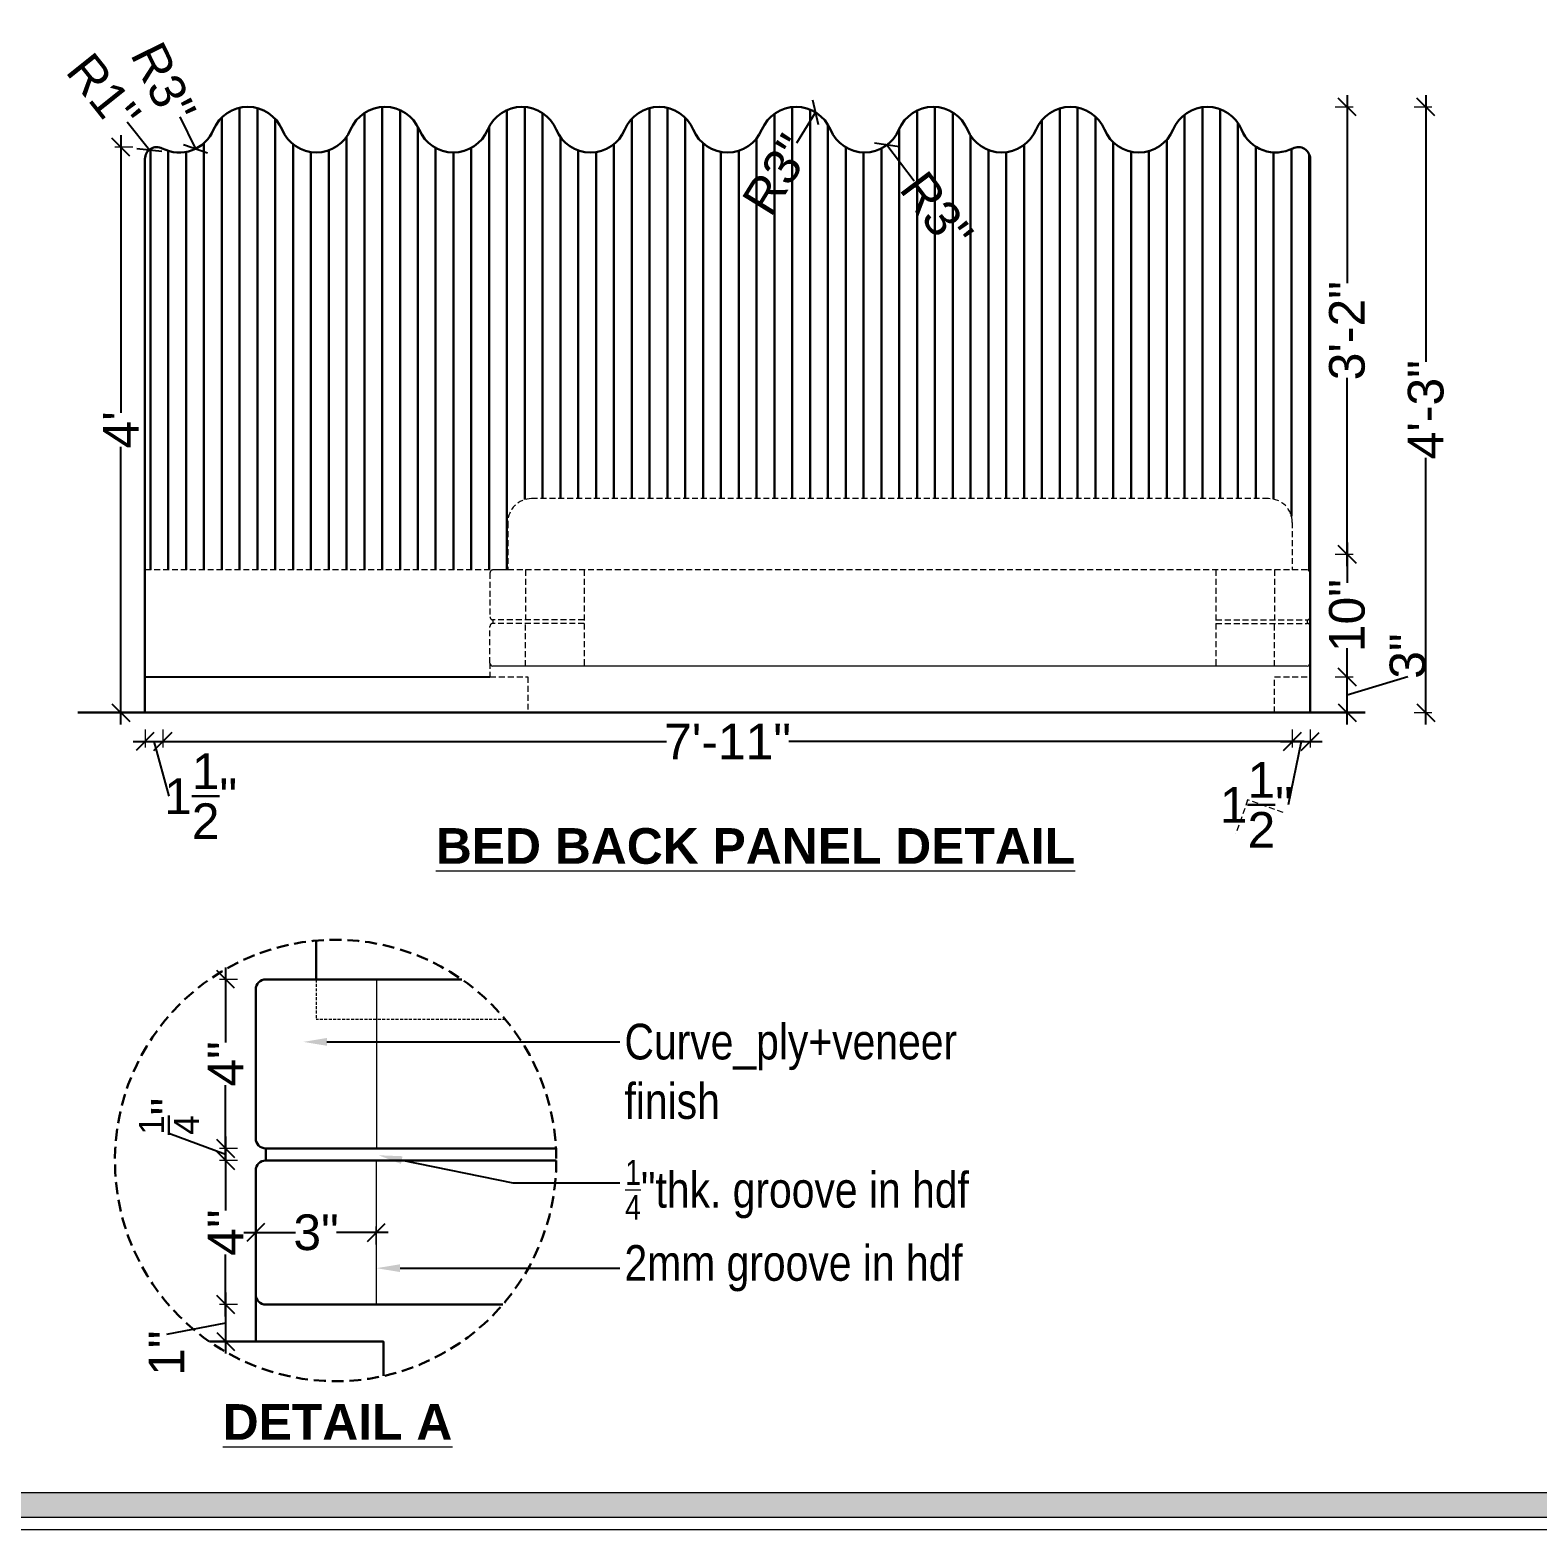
# Model space of a CAD drawing. Header units: millimetres. Extents: x 56222 to 3066687, y -650199 to -121287.
# Drawn here: x 135082.2 to 135209, y -182978.4 to -182852.3 of the extents above; entities that cross this region are included whole.
import ezdxf
from ezdxf import colors
from ezdxf.entities.mleader import LeaderData, LeaderLine
from ezdxf.math import Vec2, Vec3

# ---------------------------------------------------------------- set-up
doc = ezdxf.new("R2010")
doc.units = ezdxf.units.MM
doc.header["$MEASUREMENT"] = 0
doc.header["$PDMODE"] = 35
doc.linetypes.add('00-Floor Plan$0$DASHED', pattern=[0.75, 0.5, -0.25])
doc.linetypes.add('DASHEDX2', pattern=[1.5, 1, -0.5])
doc.layers.get('Defpoints').update_dxf_attribs({"color": 220})
doc.layers.add('AR HATCH-7', color=7, linetype='Continuous')
for name, color, linetype, lineweight in [('DIM.', 250, 'Continuous', 13), ('Dimension', 10, 'DASHEDX2', 20), ('FURNITURE', 32, 'Continuous', 9), ('Text', 7, 'Continuous', 15), ('wall', 7, 'Continuous', 30), ('XX~SLAB ( BEAM )~ ( DIM )', 7, 'Continuous', 9)]:
    doc.layers.add(name, color=color, linetype=linetype, lineweight=lineweight)
doc.styles.add('Arial', font='arial.ttf')
doc.styles.get("Standard").update_dxf_attribs({"font": 'arial.ttf', "height": 6})
doc.styles.add('style4', font='ARIALN.TTF')
doc.dimstyles.new('Archana', dxfattribs={"dimtxt": 3, "dimasz": 1.5, "dimexe": 0.5, "dimexo": 0.5, "dimgap": 0, "dimtad": 0, "dimzin": 0, "dimdsep": 46, "dimlunit": 4, "dimtxsty": 'Arial', "dimblk": 'OBLIQUE', "dimcen": 0, "dimdle": 1, "dimclrd": 1, "dimclre": 1, "dimclrt": 5, "dimadec": 0, "dimazin": 0, "dimtfac": 1, "dimtofl": 0, "dimtmove": 1, "dimatfit": 3, "dimfxl": 1, "dimfxlon": 1, "dimtolj": 1, "dimtzin": 0, "dimlwd": 25, "dimlwe": -1, "dimarcsym": 0})
pattern_1 = [(90, (92.2709, -6.5651), (-1.5, 0), [])]

# ---------------------------------------------------------------- blocks, each defined once
blk = doc.blocks.new('_Oblique')
at = {"layer": 'wall', "color": 0, "lineweight": -2}
blk.add_line((-0.5, -0.5), (0.5, 0.5), dxfattribs=at)
blk = doc.blocks.new('*D551')
at = {"layer": 'Defpoints', "color": 0, "lineweight": 30, "transparency": 16777216}
for p in [(135189.84, -182906.68), (135192.95, -182906.68), (135189.84, -182909.68)]:
    blk.add_point(p, dxfattribs=at)
at = {"layer": 'FURNITURE', "color": 1, "lineweight": 25, "transparency": 16777216}
for p, q in [((135192.95, -182910.68), (135192.95, -182905.68)), ((135192.95, -182908.18), (135198.05, -182906.65))]:
    blk.add_line(p, q, dxfattribs=at)
at = {"layer": 'FURNITURE', "color": 1, "transparency": 16777216}
for p, q in [((135191.95, -182906.68), (135193.45, -182906.68)), ((135191.95, -182909.68), (135193.45, -182909.68))]:
    blk.add_line(p, q, dxfattribs=at)
at = {"layer": 'FURNITURE', "color": 1, "lineweight": 25, "transparency": 16777216, "xscale": 1.5, "yscale": 1.5, "zscale": 1.5}
for p, rotation in [((135192.95, -182906.68), 90), ((135192.95, -182909.68), 270)]:
    blk.add_blockref('_Oblique', p, dxfattribs=dict(at, rotation=rotation))
at = {"layer": 'FURNITURE', "color": 5, "lineweight": 30, "transparency": 16777216, "insert": (135198.05, -182904.92), "char_height": 3, "attachment_point": 5, "rotation": 90, "style": 'Arial'}
blk.add_mtext('\\A1;3"', dxfattribs=at)
blk = doc.blocks.new('*D552')
at = {"layer": 'Defpoints', "color": 0, "lineweight": 30, "transparency": 16777216}
for p in [(135188.34, -182896.36), (135192.95, -182896.36), (135189.84, -182906.68)]:
    blk.add_point(p, dxfattribs=at)
at = {"layer": 'FURNITURE', "color": 1, "lineweight": 25, "transparency": 16777216}
for p, q in [((135192.95, -182895.36), (135192.95, -182898.77)), ((135192.95, -182907.68), (135192.95, -182904.26))]:
    blk.add_line(p, q, dxfattribs=at)
at = {"layer": 'FURNITURE', "color": 1, "transparency": 16777216}
for p, q in [((135191.95, -182896.36), (135193.45, -182896.36)), ((135191.95, -182906.68), (135193.45, -182906.68))]:
    blk.add_line(p, q, dxfattribs=at)
at = {"layer": 'FURNITURE', "color": 1, "lineweight": 25, "transparency": 16777216, "xscale": 1.5, "yscale": 1.5, "zscale": 1.5}
for p, rotation in [((135192.95, -182896.36), 90), ((135192.95, -182906.68), 270)]:
    blk.add_blockref('_Oblique', p, dxfattribs=dict(at, rotation=rotation))
at = {"layer": 'FURNITURE', "color": 5, "lineweight": 30, "transparency": 16777216, "insert": (135192.95, -182901.52), "char_height": 3, "attachment_point": 5, "rotation": 90, "style": 'Arial'}
blk.add_mtext('\\A1;10"', dxfattribs=at)
blk = doc.blocks.new('*D553')
at = {"layer": 'Defpoints', "color": 0, "lineweight": 30, "transparency": 16777216}
for p in [(135180.89, -182858.73), (135192.95, -182858.73), (135188.34, -182896.36)]:
    blk.add_point(p, dxfattribs=at)
at = {"layer": 'FURNITURE', "color": 1, "lineweight": 25, "transparency": 16777216}
for p, q in [((135192.95, -182857.73), (135192.95, -182873.56)), ((135192.95, -182897.36), (135192.95, -182881.53))]:
    blk.add_line(p, q, dxfattribs=at)
at = {"layer": 'FURNITURE', "color": 1, "transparency": 16777216}
for p, q in [((135191.95, -182858.73), (135193.45, -182858.73)), ((135191.95, -182896.36), (135193.45, -182896.36))]:
    blk.add_line(p, q, dxfattribs=at)
at = {"layer": 'FURNITURE', "color": 1, "lineweight": 25, "transparency": 16777216, "xscale": 1.5, "yscale": 1.5, "zscale": 1.5}
for p, rotation in [((135192.95, -182858.73), 90), ((135192.95, -182896.36), 270)]:
    blk.add_blockref('_Oblique', p, dxfattribs=dict(at, rotation=rotation))
at = {"layer": 'FURNITURE', "color": 5, "lineweight": 30, "transparency": 16777216, "insert": (135192.95, -182877.55), "char_height": 3, "attachment_point": 5, "rotation": 90, "style": 'Arial'}
blk.add_mtext('\\A1;3\'-2"', dxfattribs=at)
blk = doc.blocks.new('*D554')
at = {"layer": 'Defpoints', "color": 0, "lineweight": 30, "transparency": 16777216}
for p in [(135188.34, -182911.3), (135093.32, -182911.86), (135188.34, -182912.11)]:
    blk.add_point(p, dxfattribs=at)
at = {"layer": 'FURNITURE', "color": 1, "lineweight": 25, "transparency": 16777216}
for p, q in [((135092.32, -182912.11), (135135.69, -182912.11)), ((135189.34, -182912.11), (135145.97, -182912.11))]:
    blk.add_line(p, q, dxfattribs=at)
at = {"layer": 'FURNITURE', "color": 1, "transparency": 16777216}
for p, q in [((135093.32, -182912.11), (135093.32, -182912.61)), ((135188.34, -182911.8), (135188.34, -182912.61))]:
    blk.add_line(p, q, dxfattribs=at)
at = {"layer": 'FURNITURE', "color": 1, "lineweight": 25, "transparency": 16777216, "xscale": 1.5, "yscale": 1.5, "zscale": 1.5, "rotation": 180}
blk.add_blockref('_Oblique', (135093.32, -182912.11), dxfattribs=at)
at = {"layer": 'FURNITURE', "color": 1, "lineweight": 25, "transparency": 16777216, "xscale": 1.5, "yscale": 1.5, "zscale": 1.5}
blk.add_blockref('_Oblique', (135188.34, -182912.11), dxfattribs=at)
at = {"layer": 'FURNITURE', "color": 5, "lineweight": 30, "transparency": 16777216, "insert": (135140.83, -182912.11), "char_height": 3, "attachment_point": 5, "style": 'Arial'}
blk.add_mtext('\\A1;7\'-11"', dxfattribs=at)
blk = doc.blocks.new('*D555')
at = {"layer": 'Defpoints', "color": 0, "lineweight": 30, "transparency": 16777216}
for p in [(135148.24, -182859.19), (135146.6, -182861.84)]:
    blk.add_point(p, dxfattribs=at)
at = {"layer": 'FURNITURE', "color": 1, "lineweight": 25, "transparency": 16777216}
blk.add_line((135146.66, -182861.74), (135148.24, -182859.19), dxfattribs=at)
at = {"layer": 'FURNITURE', "color": 1, "lineweight": 25, "transparency": 16777216, "xscale": 1.5, "yscale": 1.5, "zscale": 1.5, "rotation": 58.27272177033567}
blk.add_blockref('_Oblique', (135148.24, -182859.19), dxfattribs=at)
at = {"layer": 'FURNITURE', "color": 5, "lineweight": 30, "transparency": 16777216, "insert": (135145, -182864.42), "char_height": 3, "attachment_point": 5, "rotation": 58.2727, "style": 'Arial'}
blk.add_mtext('\\A1;R3"', dxfattribs=at)
blk = doc.blocks.new('*D556')
at = {"layer": 'Defpoints', "color": 0, "lineweight": 30, "transparency": 16777216}
for p in [(135152.36, -182859.44), (135154.24, -182861.94)]:
    blk.add_point(p, dxfattribs=at)
at = {"layer": 'FURNITURE', "color": 1, "lineweight": 25, "transparency": 16777216}
blk.add_line((135156.52, -182864.97), (135154.24, -182861.94), dxfattribs=at)
at = {"layer": 'FURNITURE', "color": 1, "lineweight": 25, "transparency": 16777216, "xscale": 1.5, "yscale": 1.5, "zscale": 1.5, "rotation": 126.914724120898}
blk.add_blockref('_Oblique', (135154.24, -182861.94), dxfattribs=at)
at = {"layer": 'FURNITURE', "color": 5, "lineweight": 30, "transparency": 16777216, "insert": (135158.42, -182867.5), "char_height": 3, "attachment_point": 5, "rotation": 306.9147, "style": 'Arial'}
blk.add_mtext('\\A1;R3"', dxfattribs=at)
blk = doc.blocks.new('*D557')
at = {"layer": 'Defpoints', "color": 0, "lineweight": 30, "transparency": 16777216}
for p in [(135091.82, -182895.71), (135093.32, -182896.36), (135093.32, -182912.11)]:
    blk.add_point(p, dxfattribs=at)
at = {"layer": 'FURNITURE', "color": 1, "transparency": 16777216}
for p, q in [((135091.82, -182911.11), (135091.82, -182912.61)), ((135093.32, -182911.11), (135093.32, -182912.61))]:
    blk.add_line(p, q, dxfattribs=at)
at = {"layer": 'FURNITURE', "color": 1, "lineweight": 25, "transparency": 16777216}
for p, q in [((135090.82, -182912.11), (135094.32, -182912.11)), ((135092.57, -182912.11), (135093.83, -182916.71))]:
    blk.add_line(p, q, dxfattribs=at)
at = {"layer": 'FURNITURE', "color": 1, "lineweight": 25, "transparency": 16777216, "xscale": 1.5, "yscale": 1.5, "zscale": 1.5, "rotation": 180}
blk.add_blockref('_Oblique', (135091.82, -182912.11), dxfattribs=at)
at = {"layer": 'FURNITURE', "color": 1, "lineweight": 25, "transparency": 16777216, "xscale": 1.5, "yscale": 1.5, "zscale": 1.5}
blk.add_blockref('_Oblique', (135093.32, -182912.11), dxfattribs=at)
at = {"layer": 'FURNITURE', "color": 5, "lineweight": 30, "transparency": 16777216, "insert": (135096.5, -182916.71), "char_height": 3, "attachment_point": 5, "style": 'Arial'}
blk.add_mtext('\\A1;1{\\H1x;\\S1/2;}"', dxfattribs=at)
blk = doc.blocks.new('*D558')
at = {"layer": 'Defpoints', "color": 0, "lineweight": 30, "transparency": 16777216}
for p in [(135188.34, -182896.36), (135189.84, -182896.36), (135189.84, -182912.11)]:
    blk.add_point(p, dxfattribs=at)
at = {"layer": 'FURNITURE', "color": 1, "transparency": 16777216}
for p, q in [((135188.34, -182911.11), (135188.34, -182912.61)), ((135189.84, -182911.11), (135189.84, -182912.61))]:
    blk.add_line(p, q, dxfattribs=at)
at = {"layer": 'FURNITURE', "color": 1, "lineweight": 25, "transparency": 16777216}
for p, q in [((135187.34, -182912.11), (135190.84, -182912.11)), ((135189.09, -182912.11), (135188, -182917.44))]:
    blk.add_line(p, q, dxfattribs=at)
at = {"layer": 'FURNITURE', "color": 1, "lineweight": 25, "transparency": 16777216, "xscale": 1.5, "yscale": 1.5, "zscale": 1.5, "rotation": 180}
blk.add_blockref('_Oblique', (135188.34, -182912.11), dxfattribs=at)
at = {"layer": 'FURNITURE', "color": 1, "lineweight": 25, "transparency": 16777216, "xscale": 1.5, "yscale": 1.5, "zscale": 1.5}
blk.add_blockref('_Oblique', (135189.84, -182912.11), dxfattribs=at)
at = {"layer": 'FURNITURE', "color": 5, "lineweight": 30, "transparency": 16777216, "insert": (135185.32, -182917.44), "char_height": 3, "attachment_point": 5, "style": 'Arial'}
blk.add_mtext('\\A1;1{\\H1x;\\S1/2;}"', dxfattribs=at)
blk = doc.blocks.new('*D571')
at = {"layer": 'Defpoints', "color": 0, "lineweight": 30, "transparency": 16777216}
for p in [(135092.19, -182862.33), (135092.82, -182863.11)]:
    blk.add_point(p, dxfattribs=at)
at = {"layer": 'FURNITURE', "color": 1, "lineweight": 25, "transparency": 16777216}
blk.add_line((135090.32, -182859.98), (135092.19, -182862.33), dxfattribs=at)
at = {"layer": 'FURNITURE', "color": 1, "lineweight": 25, "transparency": 16777216, "xscale": 1.5, "yscale": 1.5, "zscale": 1.5, "rotation": 308.6032025583984}
blk.add_blockref('_Oblique', (135092.19, -182862.33), dxfattribs=at)
at = {"layer": 'FURNITURE', "color": 5, "lineweight": 30, "transparency": 16777216, "insert": (135088.35, -182857.51), "char_height": 3, "attachment_point": 5, "rotation": 308.6032, "style": 'Arial'}
blk.add_mtext('\\A1;R1"', dxfattribs=at)
blk = doc.blocks.new('*D572')
at = {"layer": 'Defpoints', "color": 0, "lineweight": 30, "transparency": 16777216}
for p in [(135089.79, -182862.11), (135092.82, -182862.11), (135091.82, -182909.68)]:
    blk.add_point(p, dxfattribs=at)
at = {"layer": 'FURNITURE', "color": 1, "lineweight": 25, "transparency": 16777216}
for p, q in [((135089.79, -182861.11), (135089.79, -182884.45)), ((135089.79, -182910.68), (135089.79, -182887.33))]:
    blk.add_line(p, q, dxfattribs=at)
at = {"layer": 'FURNITURE', "color": 1, "transparency": 16777216}
for p, q in [((135090.79, -182862.11), (135089.29, -182862.11)), ((135090.79, -182909.68), (135089.29, -182909.68))]:
    blk.add_line(p, q, dxfattribs=at)
at = {"layer": 'FURNITURE', "color": 1, "lineweight": 25, "transparency": 16777216, "xscale": 1.5, "yscale": 1.5, "zscale": 1.5}
for p, rotation in [((135089.79, -182862.11), 90), ((135089.79, -182909.68), 270)]:
    blk.add_blockref('_Oblique', p, dxfattribs=dict(at, rotation=rotation))
at = {"layer": 'FURNITURE', "color": 5, "lineweight": 30, "transparency": 16777216, "insert": (135089.79, -182885.89), "char_height": 3, "attachment_point": 5, "rotation": 90, "style": 'Arial'}
blk.add_mtext("\\A1;4'", dxfattribs=at)
blk = doc.blocks.new('*D573')
at = {"layer": 'Defpoints', "color": 0, "lineweight": 30, "transparency": 16777216}
for p in [(135180.89, -182858.73), (135180.89, -182909.68), (135199.58, -182909.68)]:
    blk.add_point(p, dxfattribs=at)
at = {"layer": 'FURNITURE', "color": 1, "lineweight": 25, "transparency": 16777216}
for p, q in [((135199.58, -182857.73), (135199.58, -182880.16)), ((135199.58, -182910.68), (135199.58, -182888.25))]:
    blk.add_line(p, q, dxfattribs=at)
at = {"layer": 'FURNITURE', "color": 1, "transparency": 16777216}
for p, q in [((135198.58, -182858.73), (135200.08, -182858.73)), ((135198.58, -182909.68), (135200.08, -182909.68))]:
    blk.add_line(p, q, dxfattribs=at)
at = {"layer": 'FURNITURE', "color": 1, "lineweight": 25, "transparency": 16777216, "xscale": 1.5, "yscale": 1.5, "zscale": 1.5}
for p, rotation in [((135199.58, -182858.73), 90), ((135199.58, -182909.68), 270)]:
    blk.add_blockref('_Oblique', p, dxfattribs=dict(at, rotation=rotation))
at = {"layer": 'FURNITURE', "color": 5, "lineweight": 30, "transparency": 16777216, "insert": (135199.58, -182884.2), "char_height": 3, "attachment_point": 5, "rotation": 90, "style": 'Arial'}
blk.add_mtext('\\A1;4\'-3"', dxfattribs=at)
blk = doc.blocks.new('*D574')
at = {"layer": 'Defpoints', "color": 0, "lineweight": 30, "transparency": 16777216}
for p in [(135094.7, -182859.44), (135096.07, -182862.24)]:
    blk.add_point(p, dxfattribs=at)
at = {"layer": 'FURNITURE', "color": 1, "lineweight": 25, "transparency": 16777216}
blk.add_line((135094.76, -182859.55), (135096.07, -182862.24), dxfattribs=at)
at = {"layer": 'FURNITURE', "color": 1, "lineweight": 25, "transparency": 16777216, "xscale": 1.5, "yscale": 1.5, "zscale": 1.5, "rotation": 296.0916973016966}
blk.add_blockref('_Oblique', (135096.07, -182862.24), dxfattribs=at)
at = {"layer": 'FURNITURE', "color": 5, "lineweight": 30, "transparency": 16777216, "insert": (135093.37, -182856.71), "char_height": 3, "attachment_point": 5, "rotation": 296.0917, "style": 'Arial'}
blk.add_mtext('\\A1;R3"', dxfattribs=at)
blk = doc.blocks.new('*D575')
at = {"layer": 'Defpoints', "color": 0, "lineweight": 30, "transparency": 16777216}
for p in [(135106.91, -182932.12), (135098.6, -182946.34), (135106.91, -182946.34)]:
    blk.add_point(p, dxfattribs=at)
at = {"layer": 'FURNITURE', "color": 1, "lineweight": 25, "transparency": 16777216}
for p, q in [((135098.6, -182931.12), (135098.6, -182937.44)), ((135098.6, -182947.34), (135098.6, -182941.01))]:
    blk.add_line(p, q, dxfattribs=at)
at = {"layer": 'FURNITURE', "color": 1, "transparency": 16777216}
for p, q in [((135099.6, -182932.12), (135098.1, -182932.12)), ((135099.6, -182946.34), (135098.1, -182946.34))]:
    blk.add_line(p, q, dxfattribs=at)
at = {"layer": 'FURNITURE', "color": 1, "lineweight": 25, "transparency": 16777216, "xscale": 1.5, "yscale": 1.5, "zscale": 1.5}
for p, rotation in [((135098.6, -182932.12), 90), ((135098.6, -182946.34), 270)]:
    blk.add_blockref('_Oblique', p, dxfattribs=dict(at, rotation=rotation))
at = {"layer": 'FURNITURE', "color": 5, "lineweight": 30, "transparency": 16777216, "insert": (135098.6, -182939.23), "char_height": 3, "attachment_point": 5, "rotation": 90, "style": 'Arial'}
blk.add_mtext('\\A1;4"', dxfattribs=at)
blk = doc.blocks.new('*D576')
at = {"layer": 'Defpoints', "color": 0, "lineweight": 30, "transparency": 16777216}
for p in [(135106.91, -182946.34), (135098.6, -182947.35), (135106.91, -182947.35)]:
    blk.add_point(p, dxfattribs=at)
at = {"layer": 'FURNITURE', "color": 1, "lineweight": 25, "transparency": 16777216}
for p, q in [((135098.6, -182946.85), (135093.83, -182945.07)), ((135098.6, -182945.34), (135098.6, -182948.35))]:
    blk.add_line(p, q, dxfattribs=at)
at = {"layer": 'FURNITURE', "color": 1, "transparency": 16777216}
for p, q in [((135099.6, -182946.34), (135098.1, -182946.34)), ((135099.6, -182947.35), (135098.1, -182947.35))]:
    blk.add_line(p, q, dxfattribs=at)
at = {"layer": 'FURNITURE', "color": 1, "lineweight": 25, "transparency": 16777216, "xscale": 1.5, "yscale": 1.5, "zscale": 1.5}
for p, rotation in [((135098.6, -182946.34), 90), ((135098.6, -182947.35), 270)]:
    blk.add_blockref('_Oblique', p, dxfattribs=dict(at, rotation=rotation))
at = {"layer": 'FURNITURE', "color": 5, "lineweight": 30, "transparency": 16777216, "insert": (135093.83, -182943.63), "char_height": 3, "attachment_point": 5, "rotation": 90, "style": 'Arial'}
blk.add_mtext('\\A1;{\\H0.7x;\\S1/4;}"', dxfattribs=at)
blk = doc.blocks.new('*D577')
at = {"layer": 'Defpoints', "color": 0, "lineweight": 30, "transparency": 16777216}
for p in [(135106.91, -182947.35), (135098.6, -182959.47), (135106.91, -182959.47, 0)]:
    blk.add_point(p, dxfattribs=at)
at = {"layer": 'FURNITURE', "color": 1, "lineweight": 25, "transparency": 16777216}
for p, q in [((135098.6, -182946.35), (135098.6, -182951.57)), ((135098.6, -182960.47), (135098.6, -182955.25))]:
    blk.add_line(p, q, dxfattribs=at)
at = {"layer": 'FURNITURE', "color": 1, "transparency": 16777216}
for p, q in [((135099.6, -182947.35), (135098.1, -182947.35)), ((135099.6, -182959.47), (135098.1, -182959.47))]:
    blk.add_line(p, q, dxfattribs=at)
at = {"layer": 'FURNITURE', "color": 1, "lineweight": 25, "transparency": 16777216, "xscale": 1.5, "yscale": 1.5, "zscale": 1.5}
for p, rotation in [((135098.6, -182947.35), 90), ((135098.6, -182959.47), 270)]:
    blk.add_blockref('_Oblique', p, dxfattribs=dict(at, rotation=rotation))
at = {"layer": 'FURNITURE', "color": 5, "lineweight": 30, "transparency": 16777216, "insert": (135098.6, -182953.41), "char_height": 3, "attachment_point": 5, "rotation": 90, "style": 'Arial'}
blk.add_mtext("\\A1;4''", dxfattribs=at)
blk = doc.blocks.new('*D578')
at = {"layer": 'Defpoints', "color": 0, "lineweight": 30, "transparency": 16777216}
for p in [(135106.91, -182959.47, 0), (135098.6, -182962.58), (135107.1, -182962.58)]:
    blk.add_point(p, dxfattribs=at)
at = {"layer": 'FURNITURE', "color": 1, "transparency": 16777216}
for p, q in [((135099.6, -182959.47), (135098.1, -182959.47)), ((135099.6, -182962.58), (135098.1, -182962.58))]:
    blk.add_line(p, q, dxfattribs=at)
at = {"layer": 'FURNITURE', "color": 1, "lineweight": 25, "transparency": 16777216}
for p, q in [((135098.6, -182958.47), (135098.6, -182963.58)), ((135098.6, -182961.03), (135093.62, -182961.98))]:
    blk.add_line(p, q, dxfattribs=at)
at = {"layer": 'FURNITURE', "color": 1, "lineweight": 25, "transparency": 16777216, "xscale": 1.5, "yscale": 1.5, "zscale": 1.5}
for p, rotation in [((135098.6, -182959.47), 90), ((135098.6, -182962.58), 270)]:
    blk.add_blockref('_Oblique', p, dxfattribs=dict(at, rotation=rotation))
at = {"layer": 'FURNITURE', "color": 5, "lineweight": 30, "transparency": 16777216, "insert": (135093.62, -182963.56), "char_height": 3, "attachment_point": 5, "rotation": 90, "style": 'Arial'}
blk.add_mtext('\\A1;1"', dxfattribs=at)
blk = doc.blocks.new('*D579')
at = {"layer": 'Defpoints', "color": 0, "lineweight": 30, "transparency": 16777216}
for p in [(135111.28, -182953.41), (135101.13, -182955.85, 0), (135111.28, -182955.85, 0)]:
    blk.add_point(p, dxfattribs=at)
at = {"layer": 'FURNITURE', "color": 1, "transparency": 16777216}
for p, q in [((135101.13, -182954.41), (135101.13, -182952.91)), ((135111.28, -182954.41), (135111.28, -182952.91))]:
    blk.add_line(p, q, dxfattribs=at)
at = {"layer": 'FURNITURE', "color": 1, "lineweight": 25, "transparency": 16777216}
for p, q in [((135100.13, -182953.41), (135104.48, -182953.41)), ((135112.28, -182953.41), (135107.93, -182953.41))]:
    blk.add_line(p, q, dxfattribs=at)
at = {"layer": 'FURNITURE', "color": 1, "lineweight": 25, "transparency": 16777216, "xscale": 1.5, "yscale": 1.5, "zscale": 1.5, "rotation": 180}
blk.add_blockref('_Oblique', (135101.13, -182953.41), dxfattribs=at)
at = {"layer": 'FURNITURE', "color": 1, "lineweight": 25, "transparency": 16777216, "xscale": 1.5, "yscale": 1.5, "zscale": 1.5}
blk.add_blockref('_Oblique', (135111.28, -182953.41), dxfattribs=at)
at = {"layer": 'FURNITURE', "color": 5, "lineweight": 30, "transparency": 16777216, "insert": (135106.21, -182953.41), "char_height": 3, "attachment_point": 5, "style": 'Arial'}
blk.add_mtext('\\A1;3"', dxfattribs=at)

msp = doc.modelspace()

# ---------------------------------------------------------------- hatches: boundary and pattern name
at = {"layer": 'AR HATCH-7', "lineweight": 30, "true_color": 0xd7ebd2}
h = msp.add_hatch(dxfattribs=at)
h.set_pattern_fill('ANSI31', color=254, scale=12, angle=45)
h.set_pattern_definition(pattern_1)
h.paths.add_polyline_path([(135189.842, -182863.107, 0.5610221), (135188.386, -182862.218, -0.4376879), (135184.076, -182860.64, 0.6666667), (135178.31, -182860.64, -0.6666667), (135172.544, -182860.64, 0.6666667), (135166.778, -182860.64, -0.6666667), (135161.012, -182860.64, 0.6666667), (135155.246, -182860.64, -0.6666667), (135149.48, -182860.64, 0.6666667), (135143.713, -182860.64, -0.6666667), (135137.947, -182860.64, 0.6666667), (135132.181, -182860.64, -0.6666667), (135126.415, -182860.64, 0.6666667), (135120.649, -182860.64, -0.6666667), (135114.883, -182860.64, 0.6666667), (135109.117, -182860.64, -0.6666667), (135103.35, -182860.64, 0.6666667), (135097.584, -182860.64, -0.4376879), (135093.275, -182862.218, 0.5610219), (135091.818, -182863.107), (135091.818, -182897.676), (135120.842, -182897.676), (135120.842, -182897.926, -0.4142136), (135121.092, -182897.676), (135122.342, -182897.676), (135122.342, -182896.426), (135093.318, -182896.426), (135093.318, -182876.566, -0.4142136), (135102.318, -182867.566), (135179.342, -182867.566, -0.4142136), (135188.342, -182876.566), (135188.342, -182897.676), (135189.592, -182897.676, -0.4142136), (135189.842, -182897.926), (135189.842, -182872.611)])
h = msp.add_hatch(dxfattribs=at)
h.set_pattern_fill('ANSI31', color=254, scale=12, angle=45)
h.set_pattern_definition(pattern_1)
h.paths.add_polyline_path([(135188.342, -182876.566, 0.4142136), (135179.342, -182867.566), (135102.318, -182867.566, 0.4142136), (135093.318, -182876.566), (135093.318, -182896.426), (135122.342, -182896.426), (135122.342, -182893.676, -0.4142136), (135124.342, -182891.676), (135186.342, -182891.676, -0.4142136), (135188.342, -182893.676)])
at = {"layer": 'Dimension', "linetype": 'Continuous', "true_color": 0xd39e00}
h = msp.add_hatch(color=42, dxfattribs=at)
h.paths.add_polyline_path([(134956.886, -182768.677), (134956.886, -182977.381), (135253.393, -182977.381), (135253.393, -182768.677)])
h.paths.add_polyline_path([(134958.967, -182770.758), (135251.312, -182770.758), (135251.312, -182975.3), (134958.967, -182975.3)], flags=16)

# ---------------------------------------------------------------- linework, layer by layer
at = {"layer": 'Dimension', "color": 42, "linetype": 'Continuous', "true_color": 0xd39e00}
for points in [[(134955.846, -182767.636), (135254.434, -182767.636), (135254.434, -182978.421), (134955.846, -182978.421)], [(134956.886, -182768.677), (135253.393, -182768.677), (135253.393, -182977.381), (134956.886, -182977.381)], [(134958.967, -182770.758), (135251.312, -182770.758), (135251.312, -182975.3), (134958.967, -182975.3)]]:
    msp.add_lwpolyline(points, close=True, dxfattribs=at)
at = {"layer": 'FURNITURE', "lineweight": 30}
for p, q in [((135091.818, -182863.107), (135091.818, -182909.676)), ((135189.842, -182863.107), (135189.842, -182898.676)), ((135101.129, -182958.628, 0.004), (135101.129, -182962.585, 0.004)), ((135097.236, -182962.585), (135111.875, -182962.585))]:
    msp.add_line(p, q, dxfattribs=at)
at = {"layer": 'FURNITURE', "linetype": 'DASHEDX2', "lineweight": 15, "ltscale": 0.5}
for p, q in [((135186.342, -182891.676), (135124.342, -182891.676)), ((135122.342, -182893.676, 0), (135122.342, -182897.676, 0)), ((135188.342, -182893.676, 0), (135188.342, -182897.676, 0)), ((135122.342, -182897.676, 0), (135091.818, -182897.676)), ((135120.842, -182897.926), (135120.842, -182901.626)), ((135189.592, -182897.676), (135121.092, -182897.676)), ((135123.842, -182897.676), (135123.842, -182901.876)), ((135128.771, -182897.676), (135128.771, -182905.757, 0)), ((135181.914, -182897.676), (135181.914, -182905.757, 0)), ((135186.842, -182897.676), (135186.842, -182901.876)), ((135189.842, -182897.926), (135189.842, -182901.626)), ((135120.842, -182905.507, 0), (135120.842, -182902.426)), ((135128.771, -182901.876), (135121.092, -182901.876)), ((135121.092, -182901.876), (135121.092, -182902.176)), ((135128.771, -182902.176), (135121.092, -182902.176)), ((135123.842, -182905.757, 0), (135123.842, -182902.176)), ((135181.914, -182901.876), (135189.592, -182901.876)), ((135181.914, -182902.176), (135189.592, -182902.176)), ((135186.842, -182905.757, 0), (135186.842, -182902.176)), ((135189.592, -182901.876), (135189.592, -182902.176)), ((135189.842, -182905.507, 0), (135189.842, -182902.426, 0)), ((135120.842, -182905.507, 0.001), (135120.842, -182906.676, 0.001)), ((135120.842, -182906.676, 0.001), (135124.017, -182906.676)), ((135124.017, -182906.676), (135124.017, -182909.676)), ((135124.017, -182909.676), (135186.842, -182909.676)), ((135184.585, -182917.026), (135183.589, -182919.856)), ((135187.58, -182918.08, 0.001), (135184.585, -182917.026))]:
    msp.add_line(p, q, dxfattribs=at)
at = {"layer": 'FURNITURE', "lineweight": 15, "ltscale": 0.5}
msp.add_line((135189.592, -182905.757, 0), (135121.092, -182905.757), dxfattribs=at)
at = {"layer": 'FURNITURE', "lineweight": 25, "ltscale": 0.5}
msp.add_line((135091.818, -182906.676), (135120.842, -182906.676, 0.001), dxfattribs=at)
at = {"layer": 'FURNITURE', "lineweight": 30, "ltscale": 0.5}
for p, q in [((135106.206, -182928.858, 0), (135106.206, -182932.121, 0)), ((135101.129, -182932.967), (135101.129, -182945.491)), ((135118.474, -182932.121), (135101.975, -182932.121)), ((135126.395, -182946.337), (135101.975, -182946.337)), ((135101.975, -182946.337), (135101.975, -182947.353)), ((135101.129, -182958.628, 0), (135101.129, -182948.199, 0)), ((135126.423, -182947.353), (135101.975, -182947.353)), ((135121.92, -182959.474, 0), (135101.975, -182959.474))]:
    msp.add_line(p, q, dxfattribs=at)
at = {"layer": 'FURNITURE', "linetype": '00-Floor Plan$0$DASHED', "lineweight": 5, "ltscale": 0.5}
for p in [(135106.206, -182932.121, 0), (135122.152, -182935.506)]:
    msp.add_line(p, (135106.206, -182935.506), dxfattribs=at)
at = {"layer": 'FURNITURE', "lineweight": 5, "ltscale": 0.5}
for p, q in [((135111.284, -182932.121), (135111.284, -182946.337)), ((135111.284, -182959.474, 0), (135111.284, -182947.353, 0))]:
    msp.add_line(p, q, dxfattribs=at)
at = {"layer": 'FURNITURE', "lineweight": 30}
msp.add_lwpolyline([(135184.076, -182860.64, 0.6666667), (135178.31, -182860.64, -0.6666667), (135172.544, -182860.64, 0.6666667), (135166.778, -182860.64, -0.6666667), (135161.012, -182860.64, 0.6666667), (135155.246, -182860.64, -0.6666667), (135149.48, -182860.64, 0.6666667), (135143.713, -182860.64, -0.6666667), (135137.947, -182860.64, 0.6666667), (135132.181, -182860.64, -0.6666667), (135126.415, -182860.64, 0.6666667), (135120.649, -182860.64, -0.6666667), (135114.883, -182860.64, 0.6666667), (135109.117, -182860.64, -0.6666667), (135103.35, -182860.64, 0.6666667), (135097.584, -182860.64, -0.4376879), (135093.275, -182862.218)], format="xyb", dxfattribs=at)
for points in [[(135189.842, -182909.676), (135189.842, -182872.611)], [(135189.842, -182893.677), (135189.842, -182885.59)]]:
    msp.add_lwpolyline(points, dxfattribs=at)
at = {"layer": 'FURNITURE', "linetype": 'DASHEDX2', "lineweight": 15, "ltscale": 0.5}
msp.add_lwpolyline([(135186.842, -182909.676), (135186.842, -182906.676), (135189.842, -182906.676)], dxfattribs=at)
at = {"layer": 'FURNITURE', "lineweight": 30, "ltscale": 0.5, "elevation": 0}
msp.add_lwpolyline([(135111.875, -182965.48), (135111.875, -182962.585), (135101.129, -182962.585)], dxfattribs=at)
at = {"layer": 'FURNITURE', "color": 1, "linetype": 'DASHEDX2', "lineweight": 30}
msp.add_circle((135107.855, -182947.353, 0), 18.568, dxfattribs=at)
at = {"layer": 'FURNITURE', "lineweight": 30}
for centre, radius, start, end in [((135186.959, -182859.439), 3.123, 202.61986, 297.17351), ((135092.818, -182863.107), 1, 62.82649, 180), ((135188.842, -182863.107), 1, 0, 117.17351)]:
    msp.add_arc(centre, radius, start, end, dxfattribs=at)
at = {"layer": 'FURNITURE', "linetype": 'DASHEDX2', "lineweight": 15, "ltscale": 0.5}
for centre, radius, start, end in [((135124.342, -182893.676, 0), 2, 90, 180), ((135186.342, -182893.676), 2, 0, 90), ((135121.092, -182897.926), 0.25, 90, 180), ((135121.092, -182901.626), 0.25, 180, 270), ((135121.092, -182902.426, 0), 0.25, 90, 180), ((135189.592, -182901.626), 0.25, 270, 0)]:
    msp.add_arc(centre, radius, start, end, dxfattribs=at)
at = {"layer": 'FURNITURE', "lineweight": 15, "ltscale": 0.5}
for centre, start, end in [((135189.592, -182897.926), 0, 90), ((135121.092, -182905.507, 0.001), 180, 270)]:
    msp.add_arc(centre, 0.25, start, end, dxfattribs=at)
at = {"layer": 'FURNITURE', "linetype": 'DASHEDX2', "lineweight": 15, "ltscale": 0.5, "extrusion": (-6.84769e-20, 1.86557e-08, 1)}
msp.add_arc((135189.592, -182902.426, -0.003), 0.25, 0, 90, dxfattribs=at)
at = {"layer": 'FURNITURE', "lineweight": 15, "ltscale": 0.5, "extrusion": (-7.30542e-10, 1.86557e-08, 1)}
msp.add_arc((135189.592, -182905.507, -0.004), 0.25, 270, 0, dxfattribs=at)
at = {"layer": 'FURNITURE', "lineweight": 30, "ltscale": 0.5}
for centre, start, end in [((135101.975, -182932.967), 90, 180), ((135101.975, -182945.491), 180, 270), ((135101.975, -182948.199, -0.001), 90, 180), ((135101.975, -182958.628, 0.004), 180, 270)]:
    msp.add_arc(centre, 0.846, start, end, dxfattribs=at)
at = {"layer": 'XX~SLAB ( BEAM )~ ( DIM )', "lineweight": 30}
msp.add_line((135086.157, -182909.676), (135194.466, -182909.676), dxfattribs=at)

# ---------------------------------------------------------------- texts
at = {"layer": 'DIM.', "color": 1, "char_height": 3, "attachment_point": 1}
for s, insert in [('{\\fArial|b1|i0|c0|p34;\\LBED BACK PANEL DETAIL}', (135116.287, -182919.395)), ('{\\fArial|b1|i0|c0|p34;\\LDETAIL A}', (135098.353, -182967.848))]:
    msp.add_mtext_dynamic_manual_height_columns(s, width=111.55884, gutter_width=1, heights=[0], dxfattribs=dict(at, insert=insert))

# ---------------------------------------------------------------- dimensions: what is measured, and where the dimension line sits
at = {"layer": 'FURNITURE', "lineweight": 30}
for center, mpoint, picture, middle in [((135094.701, -182859.439), (135096.075, -182862.244), '*D574', (135093.366, -182856.712)), ((135146.596, -182861.842), (135148.239, -182859.185), '*D555', (135145, -182864.424)), ((135152.363, -182859.439), (135154.239, -182861.936), '*D556', (135158.417, -182867.498))]:
    dim = msp.add_radius_dim(center=center, mpoint=mpoint, dimstyle='Archana', dxfattribs=at)
    dim.commit()
    dim.dimension.update_dxf_attribs({"geometry": picture, "text_midpoint": middle, "dimtype": 164})
dim = msp.add_radius_dim(center=(135092.818, -182863.107), mpoint=(135092.194, -182862.326), dimstyle='Archana', dxfattribs=at)
dim.commit()
dim.dimension.update_dxf_attribs({"geometry": '*D571', "text_midpoint": (135088.351, -182857.512)})
for base, p1, p2, picture, middle in [((135192.953, -182858.733), (135188.342, -182896.357), (135180.888, -182858.733), '*D553', (135192.953, -182877.545)), ((135089.786, -182862.107), (135091.818, -182909.676), (135092.818, -182862.107), '*D572', (135089.786, -182885.891)), ((135192.953, -182896.357), (135189.842, -182906.676), (135188.342, -182896.357), '*D552', (135192.953, -182901.516)), ((135192.953, -182906.676), (135189.842, -182909.676), (135189.842, -182906.676), '*D551', (135198.052, -182906.646))]:
    dim = msp.add_linear_dim(base=base, p1=p1, p2=p2, angle=90, dimstyle='Archana', override={"dimdec": 0}, dxfattribs=at)
    dim.commit()
    dim.dimension.update_dxf_attribs({"geometry": picture, "text_midpoint": middle})
dim = msp.add_linear_dim(base=(135199.581, -182909.676), p1=(135180.888, -182858.733), p2=(135180.888, -182909.676), angle=90, dimstyle='Archana', dxfattribs=at)
dim.commit()
dim.dimension.update_dxf_attribs({"geometry": '*D573', "text_midpoint": (135199.581, -182884.204)})
for base, p1, p2, picture, middle in [((135093.318, -182912.111), (135091.818, -182895.711), (135093.318, -182896.357), '*D557', (135093.827, -182916.707)), ((135189.842, -182912.111), (135188.342, -182896.357), (135189.842, -182896.357), '*D558', (135188.001, -182917.443))]:
    dim = msp.add_linear_dim(base=base, p1=p1, p2=p2, dimstyle='Archana', dxfattribs=at)
    dim.commit()
    dim.dimension.update_dxf_attribs({"geometry": picture, "text_midpoint": middle, "dimtype": 160})
dim = msp.add_linear_dim(base=(135188.342, -182912.111), p1=(135093.318, -182911.861), p2=(135188.342, -182911.3), dimstyle='Archana', dxfattribs=at)
dim.commit()
dim.dimension.update_dxf_attribs({"geometry": '*D554', "text_midpoint": (135140.83, -182912.111)})
for base, p1, p2, text, picture, middle in [((135098.598, -182946.337), (135106.91, -182932.121), (135106.91, -182946.337), '4"', '*D575', (135098.598, -182939.229)), ((135098.598, -182959.474), (135106.91, -182947.353), (135106.91, -182959.474, 0), "4''", '*D577', (135098.598, -182953.414))]:
    dim = msp.add_linear_dim(base=base, p1=p1, p2=p2, angle=90, text=text, dimstyle='Archana', dxfattribs=at)
    dim.commit()
    dim.dimension.update_dxf_attribs({"geometry": picture, "text_midpoint": middle})
for base, p1, p2, text, picture, middle in [((135098.598, -182947.353), (135106.91, -182946.337), (135106.91, -182947.353), '{\\H0.7x;\\S1/4;}"', '*D576', (135093.829, -182945.07)), ((135098.598, -182962.585), (135106.91, -182959.474, 0), (135107.095, -182962.585), '1"', '*D578', (135093.62, -182961.975))]:
    dim = msp.add_linear_dim(base=base, p1=p1, p2=p2, angle=90, text=text, dimstyle='Archana', dxfattribs=at)
    dim.commit()
    dim.dimension.update_dxf_attribs({"geometry": picture, "text_midpoint": middle, "dimtype": 160})
dim = msp.add_linear_dim(base=(135111.284, -182953.414), p1=(135101.129, -182955.851, 0), p2=(135111.284, -182955.851, 0), text='3"', dimstyle='Archana', dxfattribs=at)
dim.commit()
dim.dimension.update_dxf_attribs({"geometry": '*D579', "text_midpoint": (135106.206, -182953.414)})

# ---------------------------------------------------------------- leaders
at = {"layer": 'Text', "color": 1, "lineweight": 0, "ltscale": 20}
ml = msp.add_multileader_mtext('Standard', dxfattribs=at)
ml.set_content('Curve_ply+veneer \\Pfinish', color=1, style='style4')
ml.set_leader_properties()
ml.build(insert=Vec2(0, 0))
ml.multileader.update_dxf_attribs({"dogleg_length": 2.025, "arrow_head_size": 2})
ctx = ml.context
ctx.base_point, ctx.char_height, ctx.arrow_head_size, ctx.landing_gap_size, ctx.plane_origin = Vec3(135131.756, -182937.375), 3, 2, 0.4, Vec3(135060.4, -182937.375)
notes = []
notes.append((ctx, [(0, (1, 1, 0), (135122.757, -182937.375), (1, 0), 8.999, [(0, [(135105.129, -182937.375)], 0, [])])]))
ctx.mtext.insert = Vec3(135132.156, -182935.85)
ml = msp.add_multileader_mtext('Standard', dxfattribs=at)
ml.set_content('\\A1;{\\H0.7x;\\S1/4;\\H1.42857x;"thk. groove in hdf }', color=1, style='style4')
ml.set_leader_properties()
ml.build(insert=Vec2(0, 0))
ml.multileader.update_dxf_attribs({"dogleg_length": 2.025, "arrow_head_size": 2})
ctx = ml.context
ctx.base_point, ctx.char_height, ctx.arrow_head_size, ctx.landing_gap_size, ctx.plane_origin = Vec3(135131.756, -182949.242), 3, 2, 0.4, Vec3(135060.4, -182949.242)
ctx.text_align_type = 1
notes.append((ctx, [(0, (1, 1, 0), (135122.757, -182949.242), (1, 0), 8.999, [(0, [(135111.461, -182946.912)], 0, [])])]))
ctx.mtext.insert, ctx.mtext.alignment = Vec3(135146.669, -182947.301), 2
ml = msp.add_multileader_mtext('Standard', dxfattribs=at)
ml.set_content('2mm groove in hdf', color=1, style='style4')
ml.set_leader_properties()
ml.build(insert=Vec2(0, 0))
ml.multileader.update_dxf_attribs({"dogleg_length": 2.025, "arrow_head_size": 2})
ctx = ml.context
ctx.base_point, ctx.char_height, ctx.arrow_head_size, ctx.landing_gap_size, ctx.plane_origin = Vec3(135131.756, -182956.41), 3, 2, 0.4, Vec3(135060.4, -182956.41)
notes.append((ctx, [(0, (1, 1, 0), (135122.757, -182956.41), (1, 0), 8.999, [(0, [(135111.284, -182956.41)], 0, [])])]))
ctx.mtext.insert = Vec3(135132.156, -182954.469)
for ctx, leaders in notes:
    for number, flags, end, landing, length, lines in leaders:
        leader = LeaderData()
        leader.index, (leader.has_last_leader_line, leader.has_dogleg_vector, leader.attachment_direction) = number, flags
        leader.last_leader_point, leader.dogleg_vector, leader.dogleg_length = Vec3(end), Vec3(landing), length
        for number, points, colour, breaks in lines:
            line = LeaderLine()
            line.index, line.vertices, line.color, line.breaks = number, Vec3.list(points), colors.encode_raw_color(colour), breaks
            leader.lines.append(line)
        ctx.leaders.append(leader)

doc.saveas('drawing.dxf')
